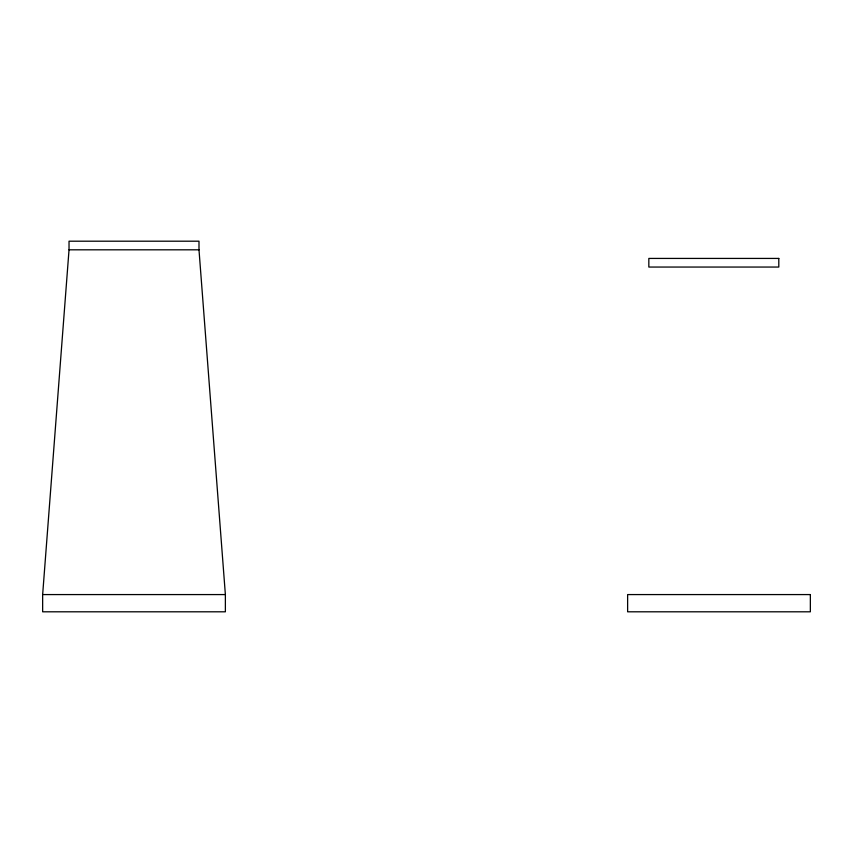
<?xml version="1.0" encoding="UTF-8"?>
<svg xmlns="http://www.w3.org/2000/svg" width="853" height="853" viewBox="0 0 853 853"><rect width="100%" height="100%" fill="white"/><g stroke="black" fill="none" stroke-linecap="round" stroke-linejoin="round"><path stroke-width="1.28" d="M42.65 594.573L69.029 249.812L69.029 241.196L198.994 241.196L198.994 249.812L225.373 594.573L225.373 611.804L42.65 611.804L42.65 594.573L225.373 594.573M69.029 249.812L199.026 249.812M778.8 258.427L648.834 258.427L648.834 267.053L778.8 267.053L778.8 258.427M810.35 594.573L627.627 594.573L627.627 611.804L810.35 611.804L810.35 594.573"/></g></svg>
